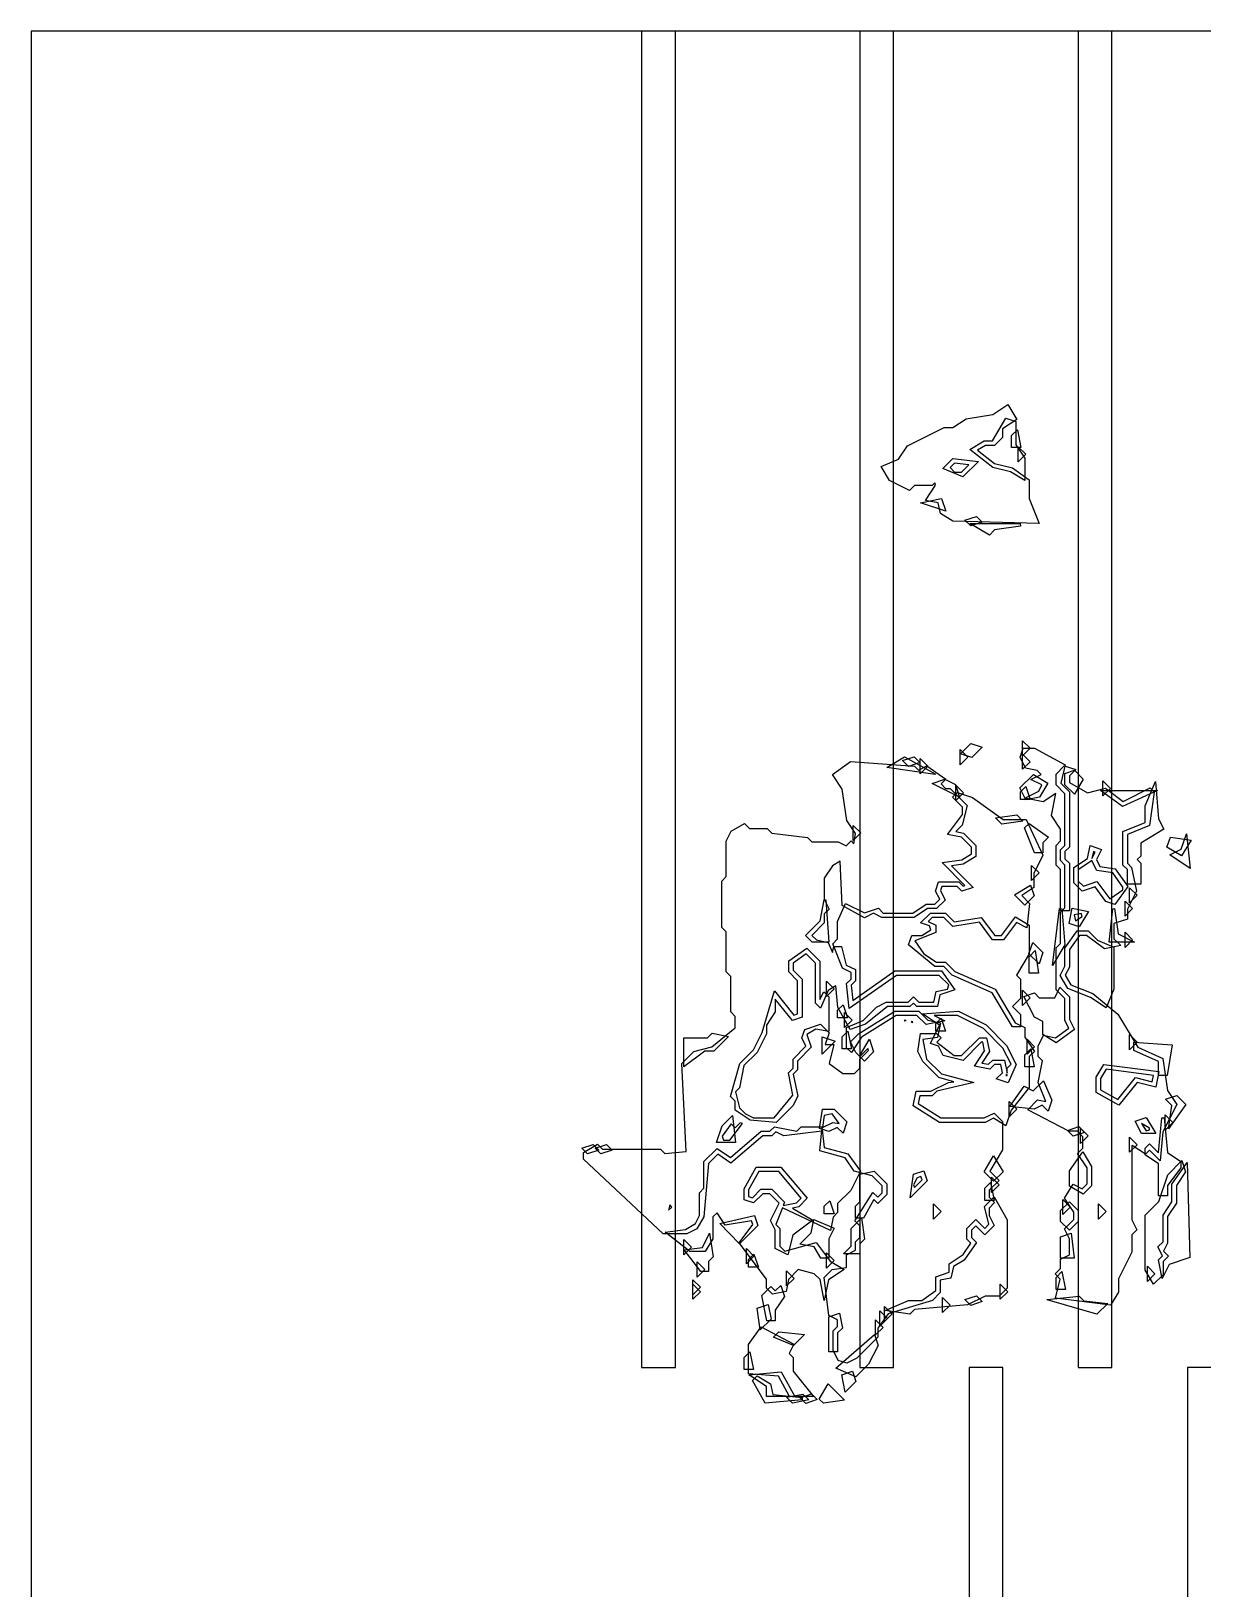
# Model space of a CAD drawing. Header units: millimetres. Extents: x 0 to 283, y 0 to 283.
# Drawn here: x 0 to 124, y 118 to 282.8 of the extents above; entities that cross this region are included whole.
import ezdxf

# ---------------------------------------------------------------- set-up
doc = ezdxf.new("R2010")
doc.units = ezdxf.units.MM
for name, color, linetype in [('CUT_OUTLINE', 5, 'Continuous'), ('CUT_SLOT', 1, 'Continuous'), ('ENG_D', 3, 'Continuous'), ('ENG_K', 2, 'Continuous'), ('ENG_L', 4, 'Continuous')]:
    doc.layers.add(name, color=color, linetype=linetype)

msp = doc.modelspace()

# ---------------------------------------------------------------- linework, layer by layer
at = {"layer": 'CUT_OUTLINE'}
msp.add_lwpolyline([(0, 0), (282.84, 0), (282.84, 282.84), (0, 282.84), (0, 0)], close=True, dxfattribs=at)
at = {"layer": 'CUT_SLOT'}
for points in [[(64.58, 141.42), (68.15, 141.42), (68.15, 282.84), (64.58, 282.84), (64.58, 141.42)], [(87.68, 141.42), (91.24, 141.42), (91.24, 282.84), (87.68, 282.84), (87.68, 141.42)], [(110.77, 141.42), (114.34, 141.42), (114.34, 282.84), (110.77, 282.84), (110.77, 141.42)], [(99.22, 0), (102.79, 0), (102.79, 141.42), (99.22, 141.42), (99.22, 0)], [(122.32, 0), (125.88, 0), (125.88, 141.42), (122.32, 141.42), (122.32, 0)]]:
    msp.add_lwpolyline(points, close=True, dxfattribs=at)
at = {"layer": 'ENG_D'}
for points in [[(104.18, 239.07), (105.12, 237.66), (105.12, 235.29), (103.62, 236.19), (101.72, 236.66), (99.29, 238.56), (100.82, 239.47), (101.69, 239.47), (103.13, 241.88), (104.18, 241.53), (104.18, 239.07)], [(100.22, 237.3), (98.58, 235.66), (96.46, 236.57), (97.49, 237.6), (100.22, 237.3)], [(94.07, 232.93), (96.32, 233.38), (96.77, 232.03), (94.07, 232.93)], [(100, 231.49), (100.61, 230.89), (99.4, 230.48), (98.79, 231.09), (100, 231.49)], [(101.93, 230.06), (101.39, 229.51), (99.32, 230.75), (104.64, 230.75), (104.66, 230.45), (101.93, 230.06)], [(104.89, 206.14), (104.89, 207.75), (105.69, 206.95), (104.89, 206.14)], [(105.69, 205.53), (104.89, 204.73), (104.89, 206.34), (105.69, 205.53)], [(95.64, 204.23), (95.63, 204.19), (90.53, 204.92), (92.39, 206.04), (95.64, 204.23)], [(110.22, 160.82), (111.2, 160.33), (111.72, 160.85), (111.72, 162.56), (110.71, 164.08), (111.25, 164.62), (111.25, 165.84), (110.68, 166.41), (109.78, 166.41), (105.44, 168.7), (106.46, 169.73), (107.34, 169.55), (106.53, 171.57), (106.99, 173.87), (106.54, 174.32), (106.54, 175.42), (107.11, 176.57), (108.37, 176.32), (109.77, 177.32), (109.37, 178.14), (109.37, 180.45), (108.42, 181.39), (108.42, 185.83), (108.89, 186.3), (108.89, 189.6), (109.37, 190.07), (109.37, 194.59), (108.89, 195.06), (108.89, 196.2), (109.37, 196.67), (109.37, 202.13), (108.42, 203.08), (108.42, 204.22), (109.3, 205.09), (110.51, 204.69), (109.84, 204.02), (109.84, 203.31), (111.76, 202.25), (113.66, 202.72), (115.52, 201.33), (118.37, 202.76), (118.81, 202.32), (118.3, 198.76), (115.97, 197.83), (115.97, 194.79), (116.42, 194.33), (116.92, 191.83), (115.97, 189.92), (115.97, 188.86), (114.55, 188.39), (114.55, 186.77), (115.27, 186.06), (113.55, 185.72), (111.64, 187.15), (110.9, 187.15), (109.84, 185.66), (109.84, 183.79), (109.4, 182.92), (110, 181.92), (112.32, 180.99), (114.97, 178.82), (117.07, 175.31), (119.72, 174.11), (120.2, 170.73), (121.19, 169.25), (119.73, 166.34), (119.45, 163.29), (118.32, 164.42), (117.88, 163.98), (116.47, 164.92), (116.44, 164.89), (116.44, 157.03), (116.96, 155.99), (116.44, 155.47), (116.44, 153.62), (115.02, 150.79), (115.02, 149.37), (114.2, 148), (108.37, 148.76), (108.87, 150.78), (108.33, 151.32), (108.89, 151.89), (108.89, 152.88), (109.84, 153.35), (109.84, 155.04), (109.31, 156.08), (110.31, 157.08), (110.31, 157.85), (109.32, 159.33), (110.22, 160.82)], [(95.32, 203.22), (96.66, 203.67), (97.77, 203.11), (98.22, 201.77), (95.32, 203.22)], [(106.03, 204.18), (107.57, 203.26), (106.69, 201.79), (105.23, 201.49), (104.6, 202.75), (106.03, 204.18)], [(95.52, 178.66), (96.65, 178.09), (94.67, 177.7), (93.71, 178.66), (91.52, 178.66), (87.85, 176.37), (86.78, 174.76), (86.27, 175.26), (86.27, 177.4), (88.02, 178.15), (89.43, 179.56), (90.45, 180.08), (92.77, 180.08), (93.34, 180.65), (93.91, 180.08), (95.5, 180.08), (95.73, 181.22), (96.93, 181.46), (97.08, 181.9), (96.07, 182.9), (91.53, 182.9), (86.55, 179.42), (86.26, 182.05), (86.74, 182.53), (86.74, 183.23), (85.85, 183.68), (84.81, 186.26), (85.32, 186.77), (85.32, 188.61), (86.15, 190.53), (88.17, 189.52), (89.63, 190.01), (90.14, 189.5), (93.27, 189.5), (94.68, 190.45), (95.6, 190.45), (96.12, 190.97), (95.68, 191.84), (96, 192.8), (98.15, 192.8), (98.59, 192.37), (98.79, 192.44), (96.37, 194.86), (98.44, 195.15), (99.47, 195.77), (99.47, 196.48), (98.41, 197.54), (96.93, 197.83), (98.52, 199.95), (98.52, 200.72), (97.48, 201.76), (97.99, 202.27), (99.57, 201.74), (102.84, 199.4), (105.27, 199.4), (107.03, 195.63), (106.07, 193.69), (106.07, 192.21), (104.79, 191.35), (105.61, 190.53), (105.32, 187.96), (104.25, 188.5), (102.88, 186.68), (101.71, 186.68), (100.31, 188.54), (97.5, 188.07), (96.54, 189.03), (95.32, 189.03), (94.91, 188.63), (95.7, 188.24), (95.7, 187.46), (93.47, 186.57), (94.45, 185.2), (95.77, 184.32), (96.74, 184.32), (97.72, 183.34), (101.99, 181.44), (104.11, 177.9), (105.12, 177.39), (105.12, 176.38), (106.13, 174.86), (105.59, 174.32), (105.59, 171.04), (103.68, 168.65), (103.13, 167), (101.81, 167.79), (100.94, 167.35), (96.1, 167.35), (93.31, 169.12), (93.62, 170.65), (95.17, 170.65), (97.04, 171.58), (97.6, 171.66), (96.04, 172.09), (94.32, 173.81), (93.8, 174.85), (94.08, 176.78), (95.79, 176.78), (96.26, 176.31), (95.81, 175.86), (97.66, 174.42), (98.43, 174.42), (100.31, 176.31), (101.07, 176.31), (101.37, 174.84), (100.56, 173.64), (101.27, 173.5), (101.73, 173.95), (102.96, 173.95), (103.24, 172.56), (103.24, 173.1), (103.66, 173.52), (102.81, 175.22), (100.74, 177.29), (98, 178.66), (95.52, 178.66)], [(87.78, 197.99), (86.97, 197.19), (86.97, 198.79), (87.78, 197.99)], [(122.71, 197.23), (121.7, 195.55), (120.16, 196.47), (120.52, 197.54), (122.71, 197.23)], [(112.19, 195.12), (112.17, 195.02), (110.78, 194.09), (110.78, 192.9), (111.32, 192.37), (112.75, 192.85), (114.13, 191.01), (115.49, 191.98), (115.49, 192.26), (114.42, 193.76), (112.75, 194), (112.19, 195.12)], [(112.22, 195.27), (112.57, 195.97), (112.37, 196.03), (112.22, 195.27)], [(82.63, 186.44), (81.93, 187.15), (83.46, 188.68), (83.91, 190.92), (84.06, 190.91), (84.4, 186.44), (82.63, 186.44)], [(110.47, 188.7), (111.2, 189.14), (111.09, 189.47), (110.35, 189.32), (110.47, 188.7)], [(116.53, 186.68), (115.73, 185.87), (115.73, 187.48), (116.53, 186.68)], [(81.08, 178.83), (81.08, 182.34), (80.14, 183.28), (80.14, 184.44), (82.05, 185.81), (83.44, 184.42), (83.44, 180.37), (83.85, 181.18), (84.38, 180.65), (84.38, 176.96), (83.01, 177.23), (82.07, 176.67), (82.53, 175.3), (81.08, 173.85), (81.08, 172.91), (80.63, 172.46), (81.09, 170.14), (80.57, 169.09), (78.81, 167.34), (76.05, 167.59), (74.48, 168.64), (74.48, 169.61), (73.98, 170.11), (74.98, 173.6), (76.41, 175.03), (77.33, 176.86), (78.63, 181.28), (80.69, 178.7), (81.08, 178.83)], [(105.59, 183.14), (105.59, 184.89), (106.23, 185.53), (106.57, 183.14), (105.59, 183.14)], [(84.15, 180.69), (84.15, 182.3), (84.95, 181.49), (84.15, 180.69)], [(104.89, 181.35), (105.69, 180.55), (104.89, 179.74), (104.89, 181.35)], [(85.9, 179.81), (86.36, 178.43), (85.32, 178.43), (85.32, 179.23), (85.9, 179.81)], [(86.03, 177.39), (86.03, 179), (86.84, 178.19), (86.03, 177.39)], [(95.7, 177.01), (95.7, 177.82), (96.27, 178.39), (96.73, 177.01), (95.7, 177.01)], [(69.06, 176.31), (71.56, 176.31), (72.05, 176.8), (73.78, 176.45), (72.22, 174.89), (71.26, 174.89), (69.06, 173.24), (69.06, 176.31)], [(85.05, 175.94), (83.67, 174.56), (83.67, 176.4), (85.05, 175.94)], [(89.13, 174.83), (88.15, 173.85), (87.62, 174.38), (88.69, 176.16), (89.13, 174.83)], [(103.24, 172.44), (103.1, 172.3), (103.24, 172.3), (103.24, 172.44)], [(118.61, 171.64), (118.75, 172.33), (113.73, 172.99), (113.14, 172), (113.14, 170.79), (114.96, 169.77), (116.82, 172.09), (118.61, 171.64)], [(84.4, 166.39), (83.41, 166.72), (83.71, 168.76), (84.95, 168.76), (86.3, 167.41), (85.9, 166.21), (85.28, 166.83), (84.4, 166.39)], [(79.47, 158.33), (78.77, 156.56), (79.2, 156.13), (79.2, 154.25), (79.74, 153.71), (83.06, 154.66), (84.54, 152.68), (86, 151.8), (84.36, 150.71), (83.91, 148.49), (83.91, 148.49), (83.46, 150.73), (82.85, 151.34), (81.15, 151.77), (80.12, 150.73), (79.87, 149.47), (78.41, 149.18), (77.78, 149.81), (77.78, 150.77), (74.89, 154.62), (76.34, 156.55), (76.21, 156.95), (73.43, 156.48), (72.56, 157.79), (72.12, 157.35), (72.12, 155.03), (71.32, 153.68), (69.69, 153.68), (67.06, 155.72), (69.22, 156.03), (70.29, 156.67), (70.71, 157.5), (70.71, 159.9), (71.18, 160.38), (71.18, 163.2), (72.57, 164.59), (73.99, 163.64), (77.22, 166.41), (78.16, 166.41), (78.65, 166.9), (81, 166.43), (81.46, 166.88), (83.65, 166.88), (83.89, 164.71), (86.41, 164.02), (87.72, 162.18), (86.7, 160.14), (85.32, 158.77), (85.32, 157.82), (84.83, 157.33), (84.55, 155.93), (79.47, 158.33)], [(73.1, 167), (74.19, 168.1), (74.51, 165.23), (72.5, 165.23), (73.1, 167)], [(117.48, 167.25), (117.96, 166.45), (118.32, 166.58), (118.32, 166.74), (117.48, 167.25)], [(60.07, 164.42), (58.86, 164.01), (58.25, 164.62), (59.46, 165.03), (60.07, 164.42)], [(60.87, 165.03), (61.48, 164.42), (60.28, 164.01), (59.67, 164.62), (60.87, 165.03)], [(100.82, 162.13), (101.82, 163.8), (102.83, 162.13), (101.82, 161.12), (100.82, 162.13)], [(122.12, 162.13), (121.15, 160.68), (121.15, 158.79), (120.21, 157.38), (120.21, 154.57), (119.79, 153.72), (120.31, 153.21), (119.74, 152.64), (119.74, 151.22), (118.75, 150.23), (117.85, 151.73), (117.85, 157.55), (119.3, 158.99), (120.24, 161.82), (121.73, 163.31), (122.12, 162.13)], [(79.57, 158.56), (80.97, 158.84), (81.47, 159.35), (79.09, 162.16), (76.98, 162.16), (75.9, 160.22), (75.9, 159.5), (76.3, 159.37), (77.21, 160.28), (78.35, 160.28), (79.71, 158.92), (79.57, 158.56)], [(89.15, 159.18), (88.06, 157.21), (87.21, 157.21), (87.21, 158.49), (87.68, 158.96), (87.68, 161.88), (89.17, 162.18), (90.51, 160.85), (90.51, 159.71), (89.57, 158.77), (89.15, 159.18)], [(94.79, 161.16), (93, 159.38), (93.36, 161.87), (94.43, 162.23), (94.79, 161.16)], [(100.88, 159.1), (100.88, 160.38), (101.5, 160.99), (101.88, 159.1), (100.88, 159.1)], [(101.59, 161.55), (102.39, 160.75), (101.59, 159.94), (101.59, 161.55)], [(98.99, 154.99), (98.99, 156.13), (99.94, 157.08), (100.88, 156.13), (101.33, 156.58), (100.86, 158.46), (101.88, 159.49), (103.24, 157.04), (103.24, 149.81), (102.39, 148.96), (100.94, 148.96), (99.06, 148.03), (93.44, 147.56), (92.95, 147.06), (90.35, 147.44), (92.82, 148.49), (94.21, 148.49), (95.7, 149.56), (95.7, 151.02), (97.11, 151.49), (97.11, 152.39), (98.59, 153.38), (99.4, 154.59), (98.99, 154.99)], [(95.46, 158.73), (96.26, 157.92), (95.46, 157.12), (95.46, 158.73)], [(109.93, 158.39), (109.13, 157.59), (109.13, 159.2), (109.93, 158.39)], [(86.74, 154.25), (86.74, 156.13), (87.85, 157.24), (88.17, 155.01), (87.68, 154.52), (87.68, 153.44), (85.93, 153.44), (86.74, 154.25)], [(71.28, 151.79), (70.47, 150.99), (70.47, 152.6), (71.28, 151.79)], [(70, 148.63), (70, 150.24), (70.81, 149.44), (70, 148.63)], [(76.81, 147.71), (77.96, 148.09), (78.27, 146.53), (77.14, 145.4), (76.81, 147.71)], [(85.32, 143.07), (84.38, 143.07), (84.38, 146.78), (85.5, 147.15), (85.82, 145.59), (85.32, 145.09), (85.32, 143.07)], [(90.61, 146.61), (89.8, 145.8), (89.8, 147.41), (90.61, 146.61)], [(90.27, 147.88), (91.08, 147.08), (90.27, 146.27), (90.27, 147.88)], [(81.83, 144.9), (80.66, 143.73), (78.55, 144.64), (79.11, 145.2), (81.83, 144.9)], [(89.33, 146.47), (90.14, 145.66), (89.33, 144.86), (89.33, 146.47)], [(85.12, 141.35), (89.21, 144.89), (89.59, 143.76), (88.58, 141.75), (87.26, 140.43), (85.12, 141.35)], [(75.42, 141.19), (75.42, 142.46), (76.04, 143.08), (76.42, 141.19), (75.42, 141.19)], [(77.78, 139.41), (75.92, 140.65), (79.33, 140.96), (80.78, 138.36), (77.78, 138.36), (77.78, 139.41)], [(79.9, 138.27), (81.63, 138.61), (82.27, 137.98), (80.53, 137.63), (79.9, 138.27)]]:
    msp.add_lwpolyline(points, close=True, dxfattribs=at)
at = {"layer": 'ENG_K'}
for points in [[(103.71, 240.04), (104.33, 240.66), (104.7, 238.77), (103.71, 238.77), (103.71, 240.04)], [(104.42, 237.25), (104.42, 238.86), (105.22, 238.06), (104.42, 237.25)], [(98.29, 205.2), (98.29, 206.81), (99.09, 206), (98.29, 205.2)], [(98.32, 206.37), (99.4, 207.45), (100.61, 207.05), (99.53, 205.97), (98.32, 206.37)], [(111.31, 203.68), (110.36, 202.09), (109.37, 203.08), (109.37, 204.29), (110.37, 204.62), (111.31, 203.68)], [(104.65, 201.53), (104.65, 202.33), (105.23, 202.9), (105.69, 201.53), (104.65, 201.53)], [(114.18, 202.7), (113.37, 201.9), (113.37, 203.51), (114.18, 202.7)], [(119.17, 202.47), (115.47, 200.78), (113.11, 202.47), (119.17, 202.47)], [(104.92, 199.24), (102.68, 198.92), (102.03, 199.57), (104.26, 199.89), (104.92, 199.24)], [(105.57, 199), (107.61, 197.55), (107.01, 196.95), (107.01, 195.87), (106.14, 195.87), (105.08, 198.52), (105.57, 199)], [(121.67, 196.27), (122.21, 197.9), (122.62, 194.21), (120.45, 195.66), (121.67, 196.27)], [(110.31, 194.34), (111.75, 195.3), (112.02, 196.65), (113.23, 196.24), (112.69, 195.16), (113.06, 194.43), (114.68, 194.2), (116.02, 192.33), (114.64, 190.4), (113.7, 190.72), (112.58, 192.29), (111.19, 191.83), (110.31, 192.71), (110.31, 194.34)], [(105.83, 194.55), (106.64, 193.75), (105.83, 192.94), (105.83, 194.55)], [(110.88, 188.04), (109.8, 188.4), (110.12, 190.02), (111.86, 189.67), (110.88, 188.04)], [(112.08, 180.57), (109.68, 181.54), (108.86, 182.89), (109.37, 183.9), (109.37, 185.81), (110.66, 187.62), (111.82, 187.62), (112.8, 186.64), (114.55, 185.89), (114.55, 181.44), (113.71, 179.49), (112.08, 180.57)], [(99.78, 173.31), (100.87, 174.94), (100.69, 175.83), (100.51, 175.83), (98.6, 173.92), (96.48, 174.45), (96, 175.41), (95.13, 175.7), (96.1, 177.64), (94.29, 178.84), (98.1, 179.14), (101.02, 177.68), (103.2, 175.5), (104.2, 173.48), (103.37, 171.53), (102.09, 171.96), (102.75, 172.61), (102.57, 173.48), (101.92, 173.48), (101.43, 172.99), (99.78, 173.31)], [(86.79, 175.13), (85.8, 175.13), (85.8, 176.4), (86.41, 177.02), (86.79, 175.13)], [(116.2, 176.64), (117.01, 175.83), (116.2, 175.03), (116.2, 176.64)], [(105.74, 175.13), (106.12, 173.24), (105.12, 173.24), (105.12, 174.52), (105.74, 175.13)], [(106.16, 175.36), (105.36, 174.56), (105.36, 176.17), (106.16, 175.36)], [(120.72, 175.58), (120.17, 172.3), (119.27, 172.3), (119.27, 173.8), (116.67, 174.98), (116.67, 175.85), (120.72, 175.58)], [(122.17, 169.26), (120.31, 166.66), (120.67, 169.15), (120.01, 169.81), (121.21, 170.21), (122.17, 169.26)], [(119.97, 166.54), (119.97, 168.15), (120.78, 167.35), (119.97, 166.54)], [(109.64, 166.51), (110.84, 166.91), (111.45, 166.3), (110.24, 165.9), (109.64, 166.51)], [(111.02, 165.13), (111.02, 166.74), (111.82, 165.93), (111.02, 165.13)], [(118.97, 166.17), (117.47, 166.17), (116.81, 167.49), (117.96, 167.87), (118.97, 166.17)], [(120.2, 164.18), (121.62, 163.23), (121.62, 162.56), (120.21, 160.67), (120.21, 159.57), (119.27, 159.57), (119.27, 162.98), (117.85, 163.92), (117.85, 164.62), (118.32, 165.09), (119.27, 164.15), (119.27, 164.16), (119.61, 167.82), (119.87, 167.82), (120.2, 164.18)], [(75.42, 160.34), (76.7, 162.63), (79.31, 162.63), (82.11, 159.32), (81.2, 158.41), (80.55, 158.28), (82.68, 157), (80.58, 155.43), (80.06, 153.34), (78.72, 154), (78.72, 155.98), (78.23, 156.98), (79.14, 158.82), (78.16, 159.81), (77.41, 159.81), (76.43, 158.83), (75.42, 159.16), (75.42, 160.34)], [(113.71, 157.92), (112.9, 157.12), (112.9, 158.73), (113.71, 157.92)], [(74.95, 154.52), (72.84, 156.64), (76.52, 157.49), (76.87, 156.44), (74.95, 154.52)], [(84.38, 155.04), (84.38, 152.97), (83.54, 152.97), (82.82, 154.17), (81.31, 154.48), (82.51, 155.68), (82.79, 157.07), (84.94, 156.15), (84.38, 155.04)], [(70.83, 151.56), (69.1, 153.85), (71.03, 154.13), (71.78, 155.64), (72.14, 153.12), (71.65, 152.64), (71.65, 151.56), (70.83, 151.56)], [(69.06, 153.34), (69.06, 154.95), (69.87, 154.15), (69.06, 153.34)], [(75.66, 152.4), (75.66, 154.01), (76.47, 153.21), (75.66, 152.4)], [(75.9, 152.83), (76.47, 153.41), (76.93, 152.03), (75.9, 152.03), (75.9, 152.83)], [(84.15, 153.54), (84.95, 152.74), (84.15, 151.93), (84.15, 153.54)], [(70, 150.71), (70.81, 149.91), (70, 149.1), (70, 150.71)], [(79.9, 150.04), (79.9, 151.65), (80.71, 150.85), (79.9, 150.04)], [(103.34, 149.44), (102.53, 148.63), (102.53, 150.24), (103.34, 149.44)], [(96.4, 148.83), (97.21, 148.02), (96.4, 147.22), (96.4, 148.83)], [(100, 149), (100.61, 148.39), (99.4, 147.99), (98.79, 148.6), (100, 149)], [(111.36, 148.48), (113.89, 148.2), (112.73, 147.05), (107.48, 148.59), (107.49, 148.6), (110.87, 148.97), (111.36, 148.48)], [(76.31, 140.05), (76.8, 140.54), (78.23, 139.68), (78.45, 138.57), (81.55, 138.23), (81.55, 137.99), (77.65, 137.64), (76.31, 140.05)], [(87.24, 139.94), (86.12, 138.82), (85.76, 140.64), (86.89, 141.01), (87.24, 139.94)], [(81.35, 138.22), (82.56, 138.63), (83.17, 138.02), (81.96, 137.62), (81.35, 138.22)], [(83.83, 137.64), (83.38, 138.08), (84.33, 139.68), (86.06, 137.95), (83.83, 137.64)]]:
    msp.add_lwpolyline(points, close=True, dxfattribs=at)
at = {"layer": 'ENG_L'}
for points in [[(103.31, 243.34), (104.26, 241.76), (102.77, 240.76), (102.77, 239.85), (101.92, 239), (100.95, 239), (100.12, 238.51), (101.93, 237.1), (103.81, 236.63), (105.59, 235.35), (105.59, 233.39), (106.65, 230.74), (97.51, 230.99), (96.19, 231.78), (95.97, 232.91), (94.6, 233.18), (95.67, 234.79), (95.59, 235.03), (95.32, 234.76), (93.44, 234.76), (92.91, 234.24), (90.81, 235.29), (89.93, 236.76), (91.77, 237.54), (92.71, 238.95), (96.58, 240.89), (97.51, 240.89), (98.91, 241.82), (101.73, 242.29), (103.31, 243.34)], [(97.67, 237.11), (97.21, 236.65), (97.68, 236.17), (98.43, 236.17), (99.19, 236.94), (97.67, 237.11)], [(105.77, 203.65), (106.85, 204.18), (106.42, 204.61), (105.2, 204.85), (104.63, 205.99), (104.95, 206.95), (106.13, 206.95), (109.4, 205.18), (108.92, 203.25), (109.84, 202.33), (109.84, 196.48), (109.37, 196.01), (109.37, 195.26), (109.84, 194.79), (109.84, 189.74), (108.89, 189.74), (108.89, 194.12), (108.42, 194.59), (108.42, 196.67), (108.89, 197.14), (108.89, 198.39), (107.94, 199.83), (108.4, 202.16), (108.39, 202.16), (107.06, 201.28), (105.11, 201.66), (106.6, 202.41), (106.93, 203.07), (105.77, 203.65)], [(78.72, 180.41), (78.72, 179.06), (77.78, 177.65), (77.78, 176.72), (76.8, 174.75), (75.41, 173.36), (74.93, 171), (74.51, 170.58), (74.93, 168.88), (75.56, 168.25), (76.42, 167.82), (78.61, 167.82), (80.59, 170.24), (80.12, 172.61), (80.61, 173.1), (80.61, 174.05), (81.97, 175.41), (81.53, 176.29), (81.84, 177.2), (83.5, 177.75), (84.42, 176.84), (84, 175.6), (84.92, 175.6), (84.41, 173.58), (85.87, 172.53), (87.11, 172.53), (87.68, 173.1), (87.68, 174.05), (88.59, 174.95), (88.52, 175.16), (87.68, 174.32), (87.25, 174.75), (86.69, 175.88), (87.53, 176.73), (91.38, 179.13), (93.91, 179.13), (94.87, 178.17), (96.21, 177.9), (95.89, 176.33), (94.33, 176.11), (94.73, 174.06), (96.29, 172.51), (99.72, 171.57), (95.81, 170.67), (95.32, 170.18), (94, 170.18), (93.84, 169.35), (96.24, 167.82), (100.82, 167.82), (101.87, 168.34), (102.77, 167.45), (102.77, 164.45), (101.41, 162.2), (102.39, 161.22), (101.35, 160.18), (101.35, 159.43), (101.92, 158.86), (101.35, 158.29), (101.35, 157.5), (101.87, 156.46), (100.88, 155.47), (99.94, 156.41), (99.47, 155.94), (99.47, 155.19), (100.01, 154.65), (98.69, 152.79), (97.56, 152.12), (97.31, 150.88), (96.17, 150.66), (96.17, 149.34), (95.35, 148.52), (90.65, 147.11), (89.57, 145.59), (89.57, 144.62), (87.35, 142.41), (86.29, 141.87), (85.39, 142.17), (84.85, 143.25), (84.85, 145.29), (85.32, 145.76), (85.32, 146.46), (84.4, 146.92), (83.9, 150.93), (84.74, 151.78), (86.27, 152), (86.27, 153.35), (87.21, 153.82), (87.21, 154.72), (87.68, 155.19), (87.68, 156.41), (87.15, 156.94), (89.05, 159.94), (89.57, 159.43), (90.04, 159.9), (90.04, 160.65), (88.97, 161.71), (87.06, 162.19), (86.12, 163.61), (83.42, 164.35), (83.66, 166.52), (83.65, 166.43), (79.63, 165.93), (78.77, 166.35), (78.35, 165.93), (77.4, 165.93), (74.03, 163.05), (72.63, 163.98), (71.65, 163), (71.18, 157.37), (70.41, 156.09), (69.35, 155.56), (66.85, 155.56), (58.45, 163.48), (58.45, 164.18), (59.9, 165.05), (60.44, 164.52), (66.57, 164.52), (67.03, 164.06), (69.29, 164.26), (68.82, 173.57), (70.12, 174.87), (72.02, 175.34), (74.48, 177.36), (74.48, 178.56), (74.01, 179.04), (74.01, 182.81), (73.54, 183.28), (73.54, 187.52), (73.07, 187.99), (73.07, 192.9), (73.54, 193.37), (73.54, 197.1), (74.07, 198.16), (75.46, 198.99), (75.99, 198.46), (77.88, 198.46), (78.36, 197.98), (82.13, 197.51), (82.59, 197.05), (85.38, 197.05), (86.22, 196.63), (86.74, 197.14), (87.04, 196.84), (87.2, 197.93), (86.28, 199.32), (85.81, 202.62), (84.77, 204.18), (86.67, 205.54), (93.44, 205.05), (93.86, 204.64), (94.77, 205.1), (96.77, 203.68), (96.26, 203.18), (96.74, 202.7), (97.21, 202.7), (99.02, 200.89), (98.5, 198.81), (97.82, 198.13), (98.64, 197.97), (99.94, 196.67), (99.94, 195.5), (98.6, 194.7), (97.37, 194.52), (99.67, 192.23), (98.46, 191.83), (97.95, 192.33), (96.34, 192.33), (96.19, 191.88), (96.69, 190.87), (95.79, 189.98), (94.82, 189.98), (93.41, 189.03), (89.98, 189.03), (89.1, 189.48), (88.15, 189), (85.8, 190.31), (85.58, 194.99), (84.78, 194.52), (83.91, 193.2), (83.91, 190.97), (84.43, 189.93), (83.91, 189.41), (83.91, 188.46), (82.59, 187.15), (83.08, 186.66), (84.31, 186.41), (84.77, 185.35), (84.9, 185.97), (85.74, 185.97), (86.23, 184.01), (87.21, 183.52), (87.21, 182.34), (86.75, 181.88), (86.93, 180.26), (91.38, 183.38), (96.29, 183.38), (97.72, 181.37), (96.14, 180.84), (95.89, 179.61), (93.71, 179.61), (93.34, 179.98), (92.96, 179.61), (90.59, 179.61), (88.27, 177.74), (86.63, 177.2), (85.33, 179.53), (85.12, 181.8), (84.33, 181.33), (83.52, 179.43), (82.97, 179.98), (82.97, 184.22), (82, 185.19), (80.61, 184.2), (80.61, 183.47), (81.55, 182.53), (81.55, 178.49), (80.53, 178.15), (78.72, 180.41)], [(94.01, 205.43), (92.8, 205.03), (92.19, 205.64), (93.4, 206.04), (94.01, 205.43)], [(94.85, 205.06), (94.05, 204.26), (94.05, 205.87), (94.85, 205.06)], [(97.82, 203.04), (98.62, 202.23), (97.82, 201.43), (97.82, 203.04)], [(117.85, 200.87), (118.96, 203.44), (119.26, 199.47), (119.81, 198.37), (117.38, 196.91), (117.38, 195.54), (117.01, 195.16), (117.38, 194.79), (117.38, 192.57), (115.97, 192.57), (115.97, 194.12), (115.49, 194.59), (115.49, 198.15), (117.85, 199.09), (117.85, 200.87)], [(106.1, 191.33), (105.12, 190.35), (104.04, 191.44), (105.73, 192.45), (106.1, 191.33)], [(116.2, 190.59), (116.2, 192.19), (117.01, 191.39), (116.2, 190.59)], [(108.05, 183.95), (108.8, 189.98), (109.02, 189.97), (109.37, 186.15), (108.05, 183.95)], [(115, 187.3), (116.73, 186.44), (114.05, 186.44), (114.44, 189.97), (114.62, 189.98), (115, 187.3)], [(115.73, 189.17), (115.73, 190.78), (116.53, 189.98), (115.73, 189.17)], [(93.17, 187.15), (94.22, 187.15), (95.18, 187.72), (95.04, 188.14), (94.08, 188.46), (95.13, 189.5), (96.74, 189.5), (97.66, 188.58), (100.51, 189.05), (101.94, 187.15), (102.65, 187.15), (104.12, 189.11), (105.59, 188.22), (105.59, 185.2), (104.24, 182.94), (104.65, 182.53), (104.65, 180.45), (103.81, 179.61), (104.65, 178.76), (104.65, 177.48), (103.81, 177.48), (101.66, 181.07), (97.45, 182.94), (96.54, 183.85), (95.61, 183.85), (92.83, 186.13), (93.17, 187.15)], [(107.04, 185.33), (106.64, 184.12), (105.56, 185.2), (105.96, 186.41), (107.04, 185.33)], [(105.03, 180.69), (106.13, 181.05), (106.64, 180.55), (108.28, 180.55), (108.83, 181.65), (109.84, 180.65), (109.84, 178.25), (110.37, 177.17), (108.43, 175.79), (107.01, 176.64), (107.01, 178.05), (106.13, 178.49), (105.03, 180.69)], [(92.57, 178.15), (92.44, 178.18), (92.34, 178.12), (92.57, 178.15)], [(93.11, 178.04), (93.24, 177.92), (93.27, 178.01), (93.11, 178.04)], [(112.67, 172.13), (113.49, 173.49), (119.31, 172.74), (118.98, 171.07), (117, 171.56), (115.08, 169.17), (112.67, 170.51), (112.67, 172.13)], [(107.58, 168.56), (106.96, 169.18), (106.11, 168.76), (103.52, 169.04), (105.05, 171.19), (106.02, 170.7), (107.09, 171.77), (107.97, 169.72), (107.58, 168.56)], [(83.7, 166.8), (84.82, 167.36), (85.49, 167.23), (84.75, 168.27), (83.88, 168.09), (83.7, 166.8)], [(104.28, 168.76), (103.47, 167.96), (103.47, 169.57), (104.28, 168.76)], [(73.24, 165.46), (73.9, 165.46), (75.27, 167.23), (75.02, 167.31), (74.48, 166.78), (74.04, 167.22), (73.09, 165.9), (73.24, 165.46)], [(117.01, 164.99), (116.2, 164.19), (116.2, 165.8), (117.01, 164.99)], [(109.84, 162.24), (111.27, 164.24), (112.19, 162.7), (112.19, 160.65), (111.29, 159.75), (109.84, 160.62), (109.84, 162.24)], [(93.36, 160.73), (93.44, 160.48), (94.25, 161.28), (94.13, 161.63), (93.74, 161.5), (93.36, 160.73)], [(120.68, 160.82), (122.31, 163.11), (122.57, 153.04), (120.38, 152.31), (119.64, 150.84), (119.25, 152.81), (119.69, 153.25), (119.21, 154.2), (119.74, 154.72), (119.74, 157.52), (120.68, 158.93), (120.68, 160.82)], [(67.44, 158.05), (67.78, 158.39), (67.56, 158.62), (67.44, 158.05)], [(84.94, 157.68), (83.91, 157.68), (83.91, 158.49), (84.48, 159.06), (84.94, 157.68)], [(109.84, 158.96), (110.78, 158.02), (110.78, 156.88), (109.84, 155.94), (108.89, 156.88), (108.89, 158.02), (109.84, 158.96)], [(110.34, 152.97), (108.89, 152.97), (108.89, 155.26), (110.04, 155.64), (110.34, 152.97)], [(118.09, 152.13), (118.89, 151.32), (118.09, 150.52), (118.09, 152.13)], [(78.72, 146.37), (77.82, 146.37), (77.29, 149.04), (78.25, 150), (78.72, 149.53), (79.3, 150.11), (79.69, 148.93), (78.72, 147.48), (78.72, 146.37)], [(109.04, 151.56), (109.42, 149.67), (108.42, 149.67), (108.42, 150.95), (109.04, 151.56)], [(75.9, 140.73), (75.9, 143.85), (77.24, 145.73), (80.69, 143.88), (80.19, 142.88), (80.61, 142.46), (80.61, 141.03), (82.75, 138.36), (80.24, 138.36), (79.05, 140.49), (75.9, 140.73)]]:
    msp.add_lwpolyline(points, close=True, dxfattribs=at)

doc.saveas('drawing.dxf')
